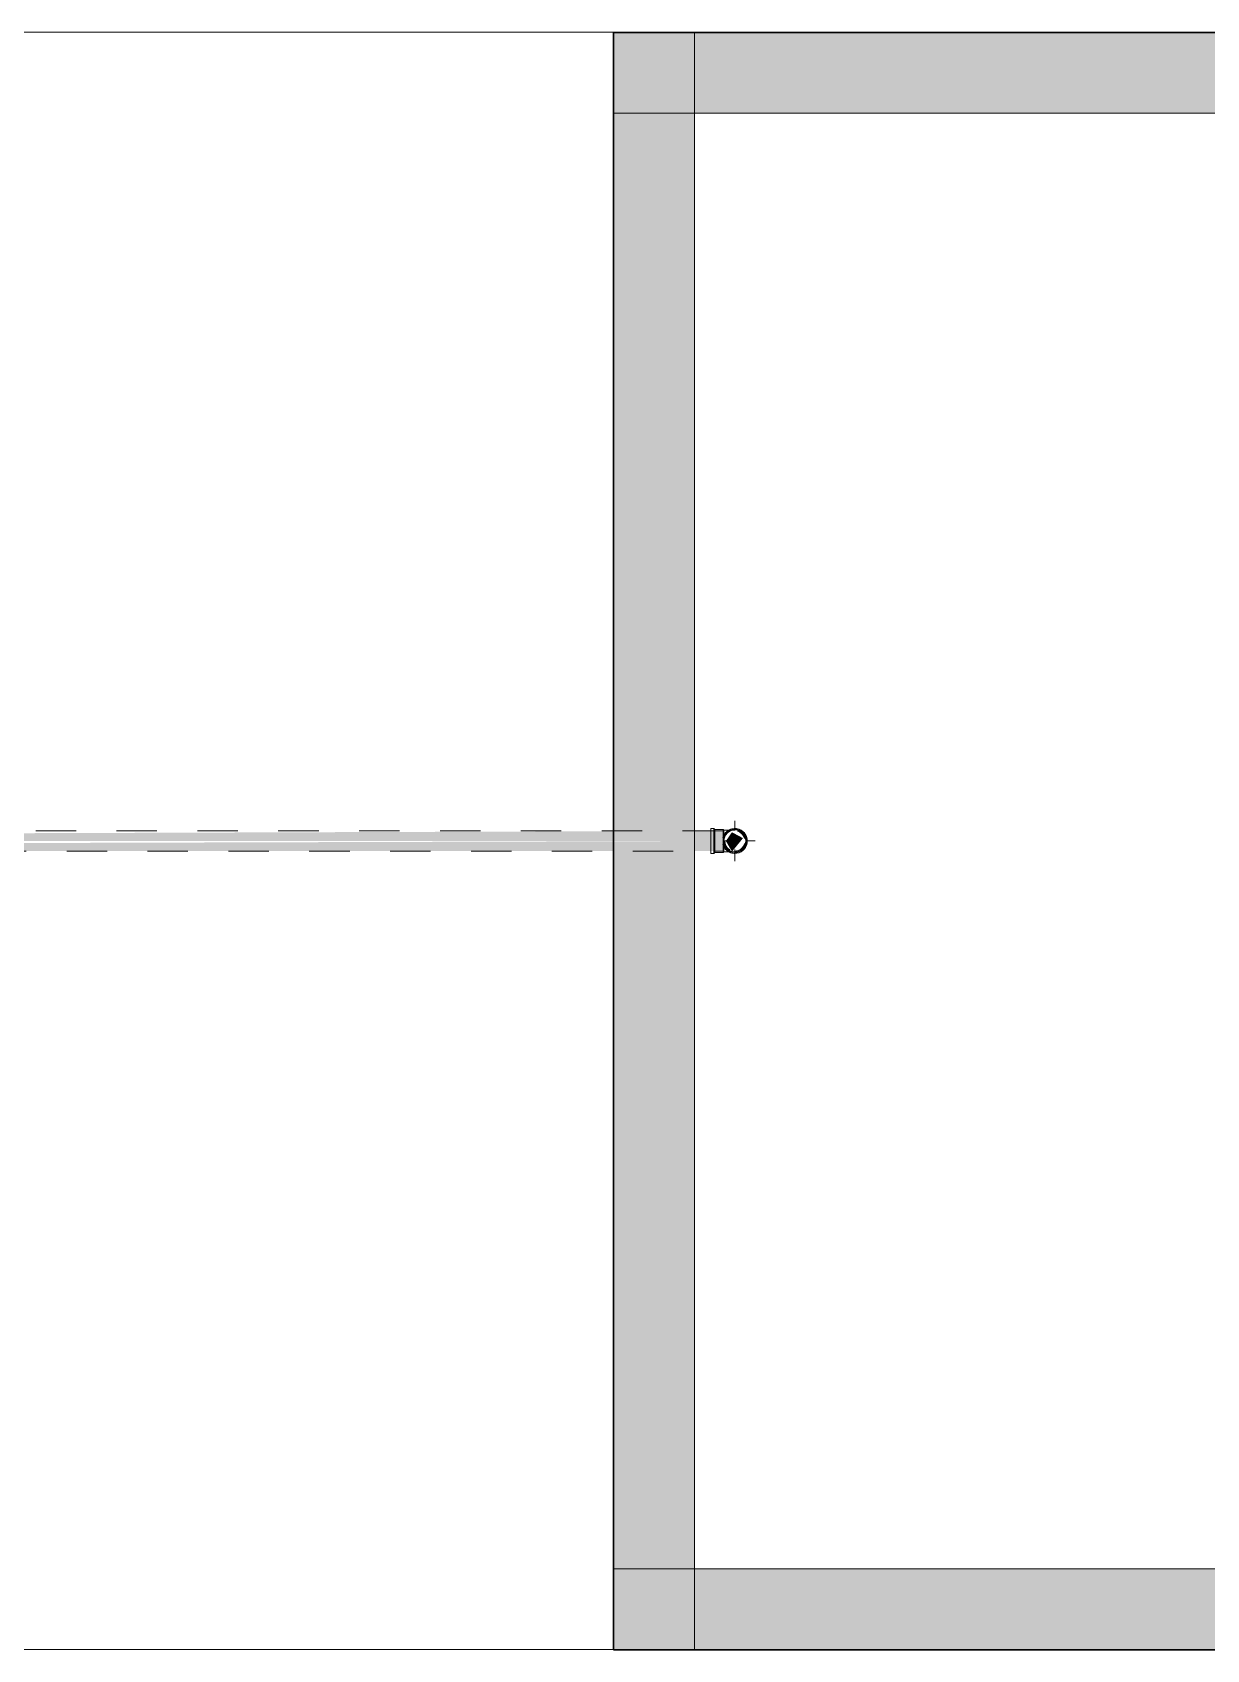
# Model space of a CAD drawing. Header units: metres. Extents: x 5 to 242, y -3 to 162.
# Drawn here: x 177.684 to 180.588, y 93.642 to 97.642 of the extents above; entities that cross this region are included whole.
import ezdxf

# ---------------------------------------------------------------- set-up
doc = ezdxf.new("R2010")
doc.units = ezdxf.units.M
doc.linetypes.add('Aligning Line', pattern=[0.012, 0.006, -0.006])
doc.linetypes.add('IMPORT-Dashed _3_', pattern=[0.75, 0.5, -0.25])
doc.layers.add('1053_ARQ_BASE_MATADOURO_dwg', color=7, linetype='Continuous', lineweight=5, true_color=0x767676)
doc.layers.add('A-FLOR', color=7, linetype='Continuous', lineweight=9, true_color=0x007f00)
for name, color, linetype, lineweight in [('A-PAREDE', 7, 'Continuous', 30), ('A-WALL', 7, 'Continuous', 9), ('A_PROJEÇÃO', 7, 'IMPORT-Dashed _3_', 5), ('P-PIPE', 7, 'Continuous', 5), ('P-PIPE-CNTR', 7, 'Continuous', 5)]:
    doc.layers.add(name, color=color, linetype=linetype, lineweight=lineweight)

# ---------------------------------------------------------------- blocks, each defined once
blk = doc.blocks.new('Joelho 45_90 - Agua Fria_Soldavel - MEP - Tigre - Standard-V95-TÉRREO 1_20')
at = {"layer": 'P-PIPE', "true_color": 0x69503c}
blk.add_hatch(color=27, dxfattribs=at).paths.add_polyline_path([(153.0153, 95.6157), (153.0425, 95.649), (153.0151, 95.6636), (153.0002, 95.6419), (153.0146, 95.617)])
at = {"layer": 'P-PIPE'}
for p, q in [((152.9702, 95.6727), (152.9627, 95.6727)), ((152.9627, 95.6727), (152.9627, 95.642)), ((152.9627, 95.617), (152.9627, 95.667)), ((152.9627, 95.642), (152.9627, 95.6112)), ((152.9732, 95.6706), (152.9702, 95.6727)), ((152.9702, 95.6727), (152.9702, 95.642)), ((152.9702, 95.642), (152.9702, 95.6112)), ((152.9932, 95.6706), (152.9732, 95.6706)), ((152.9732, 95.6706), (152.9732, 95.642)), ((152.9732, 95.642), (152.9732, 95.6133)), ((152.9949, 95.6691), (152.9932, 95.6706)), ((152.9932, 95.6706), (152.9932, 95.642)), ((152.9932, 95.642), (152.9932, 95.6706)), ((152.9932, 95.667), (152.9932, 95.617)), ((152.9932, 95.642), (152.9932, 95.6133)), ((152.9932, 95.6133), (152.9932, 95.642)), ((152.9949, 95.642), (152.9949, 95.6691)), ((152.9949, 95.6691), (152.9949, 95.642)), ((152.9949, 95.6148), (152.9949, 95.642)), ((152.9949, 95.642), (152.9949, 95.6148)), ((152.9627, 95.6112), (152.9702, 95.6112)), ((152.9702, 95.6112), (152.9732, 95.6133)), ((152.9732, 95.6133), (152.9932, 95.6133)), ((152.9932, 95.6133), (152.9949, 95.6148))]:
    blk.add_line(p, q, dxfattribs=at)
at = {"layer": 'P-PIPE', "flags": 128}
for points in [[(153.0223, 95.6691), (153.0223, 95.6691), (153.0221, 95.6691), (153.022, 95.6691), (153.0218, 95.6691), (153.0216, 95.6691), (153.0213, 95.6691), (153.0209, 95.6691), (153.0206, 95.6691), (153.0202, 95.6691), (153.0197, 95.6691), (153.0192, 95.6691), (153.0187, 95.6691), (153.0182, 95.6691), (153.0176, 95.6691), (153.0169, 95.6691), (153.0162, 95.6691), (153.0155, 95.6691), (153.0148, 95.6691), (153.014, 95.6691), (153.0132, 95.6691), (153.0124, 95.6691), (153.0115, 95.6691), (153.0107, 95.6691), (153.0097, 95.6691), (153.0088, 95.6691), (153.0079, 95.6691), (153.0069, 95.6691), (153.0059, 95.6691), (153.0049, 95.6691), (153.0038, 95.6691), (153.0028, 95.6691), (153.0017, 95.6691), (153.0007, 95.6691), (152.9996, 95.6691), (152.9985, 95.6691), (152.9974, 95.6691), (152.9963, 95.6691), (152.9952, 95.6691), (152.9949, 95.6691)], [(152.9949, 95.6148), (152.996, 95.6148), (152.9971, 95.6148), (152.9982, 95.6148), (152.9993, 95.6148), (153.0004, 95.6148), (153.0015, 95.6148), (153.0025, 95.6148), (153.0036, 95.6148), (153.0046, 95.6148), (153.0056, 95.6148), (153.0066, 95.6148), (153.0076, 95.6148), (153.0086, 95.6148), (153.0095, 95.6148), (153.0104, 95.6148), (153.0113, 95.6148), (153.0122, 95.6148), (153.013, 95.6148), (153.0138, 95.6148), (153.0146, 95.6148), (153.0153, 95.6148), (153.0161, 95.6148), (153.0167, 95.6148), (153.0174, 95.6148), (153.018, 95.6148), (153.0186, 95.6148), (153.0191, 95.6148), (153.0196, 95.6148), (153.0201, 95.6148), (153.0205, 95.6148), (153.0209, 95.6148), (153.0212, 95.6148), (153.0215, 95.6148), (153.0217, 95.6148), (153.0219, 95.6148), (153.0221, 95.6148), (153.0222, 95.6148), (153.0223, 95.6148), (153.0223, 95.6148)]]:
    blk.add_lwpolyline(points, dxfattribs=at)
at = {"layer": 'P-PIPE'}
for radius, start, end in [(0.0308, 0, 165), (0.0308, 195, 0), (0.0308, 0, 160), (0.0308, 200, 0), (0.0286, 0, 180), (0.0286, 165, 180), (0.0287, 165, 180), (0.0287, 180, 240), (0.0286, 180, 240), (0.0286, 180, 0), (0.0272, 0, 180), (0.0272, 0, 180), (0.0272, 180, 0), (0.0272, 180, 0), (0.025, 180, 240), (0.025, 180, 240), (0.0286, 0, 150), (0.0286, 0, 150), (0.0287, 255, 0), (0.0287, 255, 0), (0.025, 15, 75), (0.025, 15, 60), (0.025, 270, 345), (0.025, 270, 285)]:
    blk.add_arc((153.0223, 95.642), radius, start, end, dxfattribs=at)
blk = doc.blocks.new('1053_ARQ_BASE_MATADOURO_dwg_arq geral tgov-4039641-TÉRREO 1_20')
at = {"layer": 'A-PAREDE', "color": 253, "true_color": 0xaaaaaa, "flags": 128}
blk.add_lwpolyline([(22.5125, 10.4559), (26.5125, 10.4559), (26.5125, 14.4559), (22.5125, 14.4559)], close=True, dxfattribs=at)
at = {"layer": 'A_PROJEÇÃO', "color": 253, "true_color": 0xaaaaaa}
for p, q in [((22.7125, 14.4559), (22.7125, 10.4559)), ((26.5125, 14.2559), (22.5125, 14.2559)), ((22.5125, 10.6559), (26.5125, 10.6559))]:
    blk.add_line(p, q, dxfattribs=at)
blk = doc.blocks.new('1053_ARQ_BASE_MATADOURO_dwg-3625622-TÉRREO 1_20')
blk.add_blockref('1053_ARQ_BASE_MATADOURO_dwg_arq geral tgov-4039641-TÉRREO 1_20', (130.2098, 83.186))

msp = doc.modelspace()

# ---------------------------------------------------------------- hatches: boundary and pattern name
at = {"layer": 'A-WALL', "true_color": 0xeaeaea, "transparency": 33554483}
for points in [[(179.1211, 97.442), (183.1211, 97.442), (183.1211, 97.642), (179.1211, 97.642)], [(182.9211, 93.642), (182.9211, 93.842), (179.3211, 93.842), (179.3211, 93.642), (182.269, 93.642)]]:
    msp.add_hatch(color=254, dxfattribs=at).paths.add_polyline_path(points)
h = msp.add_hatch(color=254, dxfattribs=at)
h.paths.add_polyline_path([(179.1211, 93.642), (179.3211, 93.642), (179.3211, 95.617), (179.1211, 95.617), (179.1211, 93.842)])
h.paths.add_polyline_path([(179.1211, 95.667), (179.3211, 95.667), (179.3211, 97.442), (179.1211, 97.442), (179.1211, 96.4131)])
at = {"layer": 'P-PIPE', "true_color": 0x69503c}
for points in [[(179.392, 95.642), (179.392, 95.667), (177.1687, 95.6596), (177.1687, 95.642)], [(179.392, 95.617), (179.392, 95.642), (177.1687, 95.6355), (177.1687, 95.617)]]:
    msp.add_hatch(color=27, dxfattribs=at).paths.add_polyline_path(points)

# ---------------------------------------------------------------- linework, layer by layer
at = {"layer": 'A-FLOR', "color": 254, "true_color": 0xd8d8d8}
for p, q in [((173.8415, 97.642), (179.1211, 97.642)), ((179.1211, 93.642), (173.8415, 93.642))]:
    msp.add_line(p, q, dxfattribs=at)
at = {"layer": 'A-FLOR', "color": 254, "true_color": 0xdbdbdb}
msp.add_line((179.1211, 97.642), (179.1211, 93.642), dxfattribs=at)
at = {"layer": 'A-WALL', "color": 253, "true_color": 0xaaaaaa}
for p, q in [((179.1211, 97.642), (183.1211, 97.642)), ((183.1211, 93.642), (179.1211, 93.642))]:
    msp.add_line(p, q, dxfattribs=at)
at = {"layer": 'A-WALL', "color": 9, "true_color": 0xbdbdbd}
for p, q in [((179.3211, 97.442), (182.9211, 97.442)), ((179.3211, 93.842), (179.3211, 97.442)), ((182.9211, 93.842), (179.3211, 93.842))]:
    msp.add_line(p, q, dxfattribs=at)
at = {"layer": 'P-PIPE', "linetype": 'Aligning Line', "lineweight": 15}
for p, q in [((179.392, 95.667), (177.1687, 95.667)), ((179.392, 95.617), (179.392, 95.667)), ((177.1687, 95.617), (179.392, 95.617))]:
    msp.add_line(p, q, dxfattribs=at)
at = {"layer": 'P-PIPE'}
for start, end in [(180, 240), (180, 240), (15, 75), (15, 60), (270, 345), (270, 285)]:
    msp.add_arc((179.4211, 95.642), 0.025, start, end, dxfattribs=at)
at = {"layer": 'P-PIPE-CNTR'}
for p, q in [((179.4211, 95.6691), (179.4211, 95.692)), ((179.3937, 95.642), (179.392, 95.642)), ((179.3937, 95.642), (179.392, 95.642)), ((179.392, 95.642), (179.3937, 95.642)), ((179.4211, 95.642), (179.3937, 95.642)), ((179.4483, 95.642), (179.4711, 95.642)), ((179.4211, 95.592), (179.4211, 95.6211))]:
    msp.add_line(p, q, dxfattribs=at)

# ---------------------------------------------------------------- block references
at = {"layer": '1053_ARQ_BASE_MATADOURO_dwg', "color": 253, "true_color": 0xaaaaaa}
msp.add_blockref('1053_ARQ_BASE_MATADOURO_dwg-3625622-TÉRREO 1_20', (26.3988, 0), dxfattribs=at)
at = {"layer": 'P-PIPE'}
msp.add_blockref('Joelho 45_90 - Agua Fria_Soldavel - MEP - Tigre - Standard-V95-TÉRREO 1_20', (26.3988, 0), dxfattribs=at)

doc.saveas('drawing.dxf')
